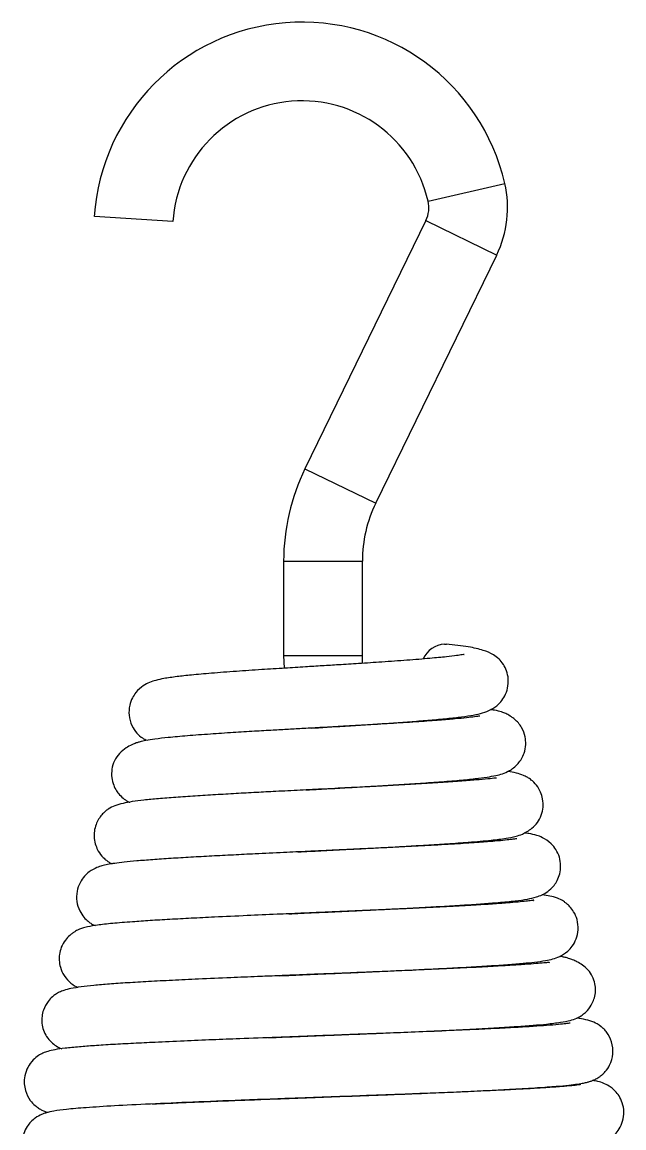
# Model space of a CAD drawing. Header units: centimetres. Extents: x -0.9 to 6.4, y -6.5 to 6.6.
# Drawn here: x -0.879 to 0.879, y 3.42 to 6.65 of the extents above; entities that cross this region are included whole.
import ezdxf

# ---------------------------------------------------------------- set-up
doc = ezdxf.new("R2010")
doc.units = ezdxf.units.CM

msp = doc.modelspace()

# ---------------------------------------------------------------- linework, layer by layer
at = {"color": 7, "linetype": 'Continuous', "lineweight": 25}
for p, q in [((0.3073, 6.1271), (0.5313, 6.179)), ((-0.4388, 6.0672), (-0.6683, 6.0827)), ((0.3009, 6.0706), (-0.0528, 5.3456)), ((0.3009, 6.0706), (0.5076, 5.9698)), ((0.154, 5.2448), (0.5076, 5.9698)), ((-0.0528, 5.3456), (0.154, 5.2448)), ((-0.115, 5.076), (-0.115, 4.8)), ((-0.115, 5.076), (0.115, 5.076)), ((0.115, 4.8), (0.115, 5.076)), ((0.3554, 4.8336), (0.3606, 4.8333)), ((-0.115, 4.8), (-0.1139, 4.763)), ((-0.115, 4.8), (0.115, 4.8)), ((0.1157, 4.7771), (0.115, 4.8))]:
    msp.add_line(p, q, dxfattribs=at)
for centre, radius, start, end in [((-0.0613, 6.0416), 0.6084, 13.0555, 176.1259), ((-0.0613, 6.0416), 0.3784, 13.0555, 176.1259), ((0.2245, 6.1079), 0.315, 334, 13.0555), ((0.2245, 6.1079), 0.085, 334, 13.0555), ((0.5, 5.076), 0.615, 154, 180), ((0.5, 5.076), 0.385, 154, 180), ((0.3606, 4.7583), 0.0754, 93.9404, 154.814)]:
    msp.add_arc(centre, radius, start, end, dxfattribs=at)
for points, knots in [([(-0.0322, 4.5881), (-0.0153, 4.5891), (0.0223, 4.5915), (0.0798, 4.595), (0.1382, 4.5987), (0.194, 4.6024), (0.2483, 4.6063), (0.3015, 4.6104), (0.3521, 4.6149), (0.3957, 4.6195), (0.4309, 4.6244), (0.4593, 4.63), (0.4837, 4.638), (0.5035, 4.6489), (0.5203, 4.6647), (0.5321, 4.6819), (0.5408, 4.7048), (0.5426, 4.731), (0.5376, 4.7547), (0.5267, 4.7762), (0.513, 4.7919), (0.4943, 4.8055), (0.4664, 4.8168), (0.4239, 4.8262), (0.383, 4.8308), (0.3606, 4.8333)], [0, 0, 0, 0, 0.042333, 0.094458, 0.144404, 0.193015, 0.244216, 0.298575, 0.356161, 0.416927, 0.474068, 0.524188, 0.567976, 0.606829, 0.626169, 0.646684, 0.669114, 0.692873, 0.7151, 0.735379, 0.759126, 0.790765, 0.846018, 0.915978, 1, 1, 1, 1]), ([(0.4118, 4.803), (0.4121, 4.8031), (0.4138, 4.804), (0.4062, 4.802), (0.3909, 4.7999), (0.3602, 4.796), (0.3121, 4.7914), (0.2478, 4.7862), (0.1763, 4.7811), (0.1084, 4.7767), (0.0495, 4.773), (-0.0027, 4.7698), (-0.0552, 4.7665), (-0.1148, 4.7628), (-0.1832, 4.7585), (-0.2566, 4.7535), (-0.3257, 4.7483), (-0.3832, 4.7432), (-0.4293, 4.7382), (-0.4631, 4.7333), (-0.4869, 4.7282), (-0.5045, 4.7229), (-0.5261, 4.7123), (-0.5445, 4.6964), (-0.5581, 4.6759), (-0.5665, 4.6533), (-0.5684, 4.6247), (-0.5599, 4.5948), (-0.5444, 4.5726), (-0.5282, 4.5582), (-0.5187, 4.5542), (-0.5142, 4.5523)], [0, 0, 0, 0, 0.005406, 0.03289, 0.06782, 0.110402, 0.160785, 0.218347, 0.272123, 0.31827, 0.356617, 0.387158, 0.418849, 0.457331, 0.502708, 0.555105, 0.612653, 0.665041, 0.710757, 0.761174, 0.799406, 0.827612, 0.848723, 0.872563, 0.886346, 0.902961, 0.922989, 0.944653, 0.964506, 0.983286, 1, 1, 1, 1]), ([(0.4582, 4.6227), (0.458, 4.6228), (0.4575, 4.6232), (0.4437, 4.6209), (0.4192, 4.618), (0.3857, 4.6147), (0.3396, 4.6108), (0.2794, 4.6064), (0.2084, 4.6019), (0.1337, 4.5974), (0.0631, 4.5934), (0.0003, 4.5899), (-0.0534, 4.5869), (-0.1012, 4.5842), (-0.1495, 4.5815), (-0.204, 4.5784), (-0.2661, 4.5746), (-0.333, 4.5702), (-0.3973, 4.5654), (-0.4503, 4.5607), (-0.4889, 4.5564), (-0.5152, 4.5524), (-0.532, 4.5489), (-0.5471, 4.5442), (-0.5603, 4.5388), (-0.5775, 4.5294), (-0.5952, 4.5148), (-0.6097, 4.4947), (-0.6178, 4.4703), (-0.6185, 4.4447), (-0.6128, 4.4221), (-0.6044, 4.4056), (-0.5937, 4.3915), (-0.5792, 4.379), (-0.5704, 4.3735), (-0.566, 4.3718), (-0.5647, 4.3714)], [0, 0, 0, 0, 0.015595, 0.045951, 0.077544, 0.114271, 0.156186, 0.203343, 0.255124, 0.30378, 0.347026, 0.384803, 0.417037, 0.443708, 0.471555, 0.505819, 0.546571, 0.593916, 0.647966, 0.700872, 0.743756, 0.776591, 0.799395, 0.808226, 0.821343, 0.839906, 0.864409, 0.889624, 0.91078, 0.928039, 0.942318, 0.954196, 0.963803, 0.977483, 0.99356, 1, 1, 1, 1]), ([(-0.0506, 4.4073), (-0.0431, 4.4077), (-0.0149, 4.4093), (0.0332, 4.412), (0.0934, 4.4153), (0.1534, 4.4188), (0.2154, 4.4225), (0.2789, 4.4265), (0.3419, 4.431), (0.3983, 4.4355), (0.4442, 4.4401), (0.4788, 4.4445), (0.5047, 4.4492), (0.5231, 4.4539), (0.5403, 4.4605), (0.5572, 4.4715), (0.5742, 4.4873), (0.588, 4.5108), (0.5934, 4.5381), (0.5916, 4.5648), (0.5833, 4.5866), (0.5716, 4.6031), (0.5622, 4.6122), (0.555, 4.6179), (0.5504, 4.621), (0.5443, 4.625), (0.5395, 4.6278), (0.5331, 4.6313), (0.521, 4.6357), (0.5069, 4.6394), (0.4936, 4.6416), (0.4895, 4.6422)], [0, 0, 0, 0, 0.018809, 0.070958, 0.119726, 0.170003, 0.225077, 0.284969, 0.34969, 0.419127, 0.485054, 0.542893, 0.59278, 0.634872, 0.670831, 0.688175, 0.706336, 0.739607, 0.763298, 0.78221, 0.806264, 0.819867, 0.832868, 0.838306, 0.843453, 0.848715, 0.86433, 0.884682, 0.925844, 0.977386, 1, 1, 1, 1]), ([(-0.074, 4.2264), (-0.0705, 4.2266), (-0.0454, 4.2279), (0.005, 4.2304), (0.0707, 4.2337), (0.1337, 4.237), (0.1897, 4.2399), (0.2463, 4.2431), (0.3047, 4.2465), (0.3664, 4.2504), (0.4321, 4.2551), (0.4891, 4.2601), (0.5325, 4.2655), (0.5591, 4.2703), (0.585, 4.2786), (0.6087, 4.2922), (0.627, 4.3113), (0.6385, 4.3321), (0.6441, 4.3557), (0.6431, 4.3799), (0.6368, 4.4003), (0.6267, 4.4187), (0.6154, 4.4311), (0.6035, 4.4406), (0.5953, 4.4456), (0.5825, 4.4517), (0.5659, 4.457), (0.5488, 4.4601), (0.5401, 4.4617)], [0, 0, 0, 0, 0.0084213, 0.059689, 0.1172438, 0.1625597, 0.2097962, 0.2539758, 0.3056621, 0.3648713, 0.4316346, 0.5185266, 0.5870344, 0.6373841, 0.665984, 0.7071303, 0.7347535, 0.7612541, 0.7845909, 0.8048936, 0.8223866, 0.8369662, 0.8580643, 0.8657695, 0.8822894, 0.9069721, 0.9528409, 1, 1, 1, 1]), ([(0.5074, 4.4413), (0.5066, 4.4415), (0.5045, 4.4421), (0.4834, 4.4396), (0.4485, 4.4366), (0.4015, 4.4328), (0.3452, 4.4288), (0.2818, 4.4249), (0.2154, 4.4211), (0.1493, 4.4175), (0.0793, 4.4139), (0.0074, 4.4102), (-0.0671, 4.4065), (-0.134, 4.4031), (-0.1967, 4.3998), (-0.2558, 4.3966), (-0.3158, 4.3932), (-0.3753, 4.3895), (-0.4317, 4.3856), (-0.4812, 4.3817), (-0.5232, 4.3777), (-0.5667, 4.3723), (-0.6005, 4.3651), (-0.6232, 4.3547), (-0.6366, 4.3449), (-0.6463, 4.3355), (-0.6563, 4.322), (-0.6642, 4.3057), (-0.669, 4.2867), (-0.6694, 4.2656), (-0.665, 4.2458), (-0.6562, 4.2265), (-0.6447, 4.2117), (-0.6329, 4.2015), (-0.6237, 4.1951), (-0.6188, 4.1929), (-0.616, 4.1917)], [0, 0, 0, 0, 0.028197, 0.07186, 0.115465, 0.158757, 0.201588, 0.243793, 0.28402, 0.321716, 0.356845, 0.39962, 0.43781, 0.476653, 0.508423, 0.542475, 0.578827, 0.617512, 0.658575, 0.701045, 0.740954, 0.777984, 0.843923, 0.872683, 0.884472, 0.894619, 0.903906, 0.913835, 0.924958, 0.937107, 0.949256, 0.959333, 0.97334, 0.98128, 0.989168, 1, 1, 1, 1]), ([(0.5667, 4.2647), (0.5667, 4.2647), (0.5669, 4.265), (0.5622, 4.2641), (0.5519, 4.2628), (0.5325, 4.2605), (0.5015, 4.2575), (0.4556, 4.2539), (0.3936, 4.2498), (0.32, 4.2455), (0.2437, 4.2415), (0.1732, 4.238), (0.1118, 4.2351), (0.0608, 4.2327), (0.0105, 4.2303), (-0.0472, 4.2276), (-0.1195, 4.2243), (-0.193, 4.2208), (-0.263, 4.2173), (-0.3262, 4.2141), (-0.3875, 4.2107), (-0.4457, 4.2072), (-0.4991, 4.2036), (-0.5443, 4.2), (-0.5805, 4.1965), (-0.6081, 4.1931), (-0.6291, 4.1897), (-0.6456, 4.1859), (-0.6599, 4.1816), (-0.68, 4.1716), (-0.6979, 4.1555), (-0.7113, 4.1365), (-0.7202, 4.1111), (-0.721, 4.0819), (-0.7126, 4.0551), (-0.6996, 4.0358), (-0.6869, 4.0236), (-0.6749, 4.0151), (-0.6688, 4.0128), (-0.6653, 4.0114)], [0, 0, 0, 0, 0.005283, 0.022742, 0.045673, 0.074167, 0.108303, 0.148134, 0.193722, 0.242233, 0.285422, 0.322715, 0.35403, 0.379314, 0.399229, 0.428838, 0.464751, 0.506854, 0.540624, 0.57555, 0.61165, 0.648936, 0.687435, 0.726406, 0.761896, 0.793366, 0.820824, 0.844282, 0.864336, 0.884935, 0.896699, 0.910044, 0.924772, 0.940553, 0.955703, 0.968327, 0.978867, 0.988184, 1, 1, 1, 1]), ([(-0.0997, 4.0455), (-0.0881, 4.0461), (-0.0631, 4.0472), (-0.0202, 4.0492), (0.0287, 4.0515), (0.0859, 4.0542), (0.1502, 4.0572), (0.2203, 4.0606), (0.2903, 4.0642), (0.3554, 4.0678), (0.4144, 4.0714), (0.467, 4.0749), (0.5178, 4.0789), (0.5612, 4.0831), (0.5961, 4.088), (0.6205, 4.0932), (0.6396, 4.1002), (0.6561, 4.1092), (0.6731, 4.1243), (0.6854, 4.1433), (0.693, 4.1629), (0.6957, 4.1869), (0.6918, 4.2114), (0.6817, 4.2334), (0.6639, 4.255), (0.6408, 4.2693), (0.621, 4.2759), (0.6065, 4.2795), (0.5928, 4.2814), (0.5884, 4.282)], [0, 0, 0, 0, 0.025531, 0.054535, 0.092313, 0.130876, 0.178182, 0.233243, 0.28885, 0.343549, 0.397394, 0.450408, 0.502613, 0.570642, 0.630359, 0.679591, 0.709974, 0.735352, 0.76074, 0.775387, 0.791847, 0.810165, 0.829551, 0.84943, 0.868399, 0.900512, 0.930159, 0.977342, 1, 1, 1, 1]), ([(0.6156, 4.0847), (0.6158, 4.0848), (0.6177, 4.0859), (0.6097, 4.084), (0.5931, 4.0823), (0.57, 4.0798), (0.5379, 4.0771), (0.495, 4.074), (0.4394, 4.0706), (0.371, 4.0668), (0.2945, 4.0629), (0.218, 4.0594), (0.149, 4.0563), (0.0863, 4.0535), (0.0331, 4.0512), (-0.0173, 4.0491), (-0.071, 4.0468), (-0.1409, 4.0438), (-0.2265, 4.04), (-0.3105, 4.0361), (-0.3856, 4.0324), (-0.4485, 4.0291), (-0.506, 4.0257), (-0.5632, 4.0218), (-0.6166, 4.0175), (-0.6592, 4.0128), (-0.6861, 4.0083), (-0.7024, 4.0042), (-0.7133, 4), (-0.7194, 3.997), (-0.7273, 3.9922), (-0.7321, 3.9888), (-0.736, 3.986), (-0.7433, 3.9799), (-0.7547, 3.9679), (-0.7653, 3.9491), (-0.7707, 3.9284), (-0.7715, 3.9082), (-0.7679, 3.887), (-0.757, 3.8629), (-0.7352, 3.8403), (-0.7213, 3.8325), (-0.7164, 3.8309), (-0.7158, 3.8307)], [0, 0, 0, 0, 0.0032025, 0.0259424, 0.0487775, 0.0751509, 0.1051053, 0.1386655, 0.1758589, 0.216701, 0.259846, 0.2983796, 0.3313056, 0.3585909, 0.386117, 0.4045624, 0.4277464, 0.4599199, 0.5011193, 0.5486026, 0.5843041, 0.6199481, 0.6555541, 0.6911342, 0.7385563, 0.7851616, 0.8252346, 0.8502889, 0.8710263, 0.8871066, 0.8929671, 0.8955215, 0.897968, 0.9004493, 0.9089926, 0.9202132, 0.9299377, 0.9380103, 0.9481683, 0.9621078, 0.9786659, 0.9974941, 1, 1, 1, 1]), ([(-0.126, 3.8648), (-0.1195, 3.865), (-0.0955, 3.8661), (-0.0505, 3.868), (0.0122, 3.8707), (0.0854, 3.8738), (0.1599, 3.8771), (0.2319, 3.8803), (0.2982, 3.8835), (0.3638, 3.8867), (0.4275, 3.8901), (0.4877, 3.8937), (0.5409, 3.8974), (0.5844, 3.901), (0.6208, 3.9047), (0.649, 3.9085), (0.6706, 3.9133), (0.6883, 3.9184), (0.7122, 3.9323), (0.7295, 3.9511), (0.7412, 3.9725), (0.7471, 3.9994), (0.7442, 4.0277), (0.7342, 4.0505), (0.7229, 4.0656), (0.7129, 4.0749), (0.6986, 4.0855), (0.6821, 4.0926), (0.665, 4.0975), (0.6486, 4.1001), (0.641, 4.1014)], [0, 0, 0, 0, 0.013311, 0.048824, 0.089308, 0.137734, 0.193996, 0.239611, 0.287323, 0.33715, 0.389093, 0.44316, 0.499355, 0.552929, 0.600303, 0.653891, 0.696621, 0.730642, 0.757948, 0.774069, 0.792315, 0.812201, 0.833084, 0.850938, 0.864555, 0.874468, 0.88273, 0.914604, 0.959986, 1, 1, 1, 1]), ([(-0.1589, 3.6838), (-0.1492, 3.6842), (-0.1263, 3.6852), (-0.088, 3.6867), (-0.0375, 3.6887), (0.0286, 3.6913), (0.1052, 3.6944), (0.1882, 3.6978), (0.2727, 3.7013), (0.3583, 3.7052), (0.4382, 3.709), (0.5074, 3.7127), (0.5657, 3.7164), (0.6141, 3.7199), (0.6574, 3.7238), (0.694, 3.7284), (0.7213, 3.7336), (0.7385, 3.7391), (0.7496, 3.7446), (0.7566, 3.7491), (0.7632, 3.7539), (0.7754, 3.765), (0.7865, 3.7814), (0.7941, 3.8012), (0.7973, 3.8223), (0.7952, 3.8437), (0.7878, 3.8643), (0.7754, 3.8819), (0.7602, 3.8951), (0.7441, 3.9049), (0.7312, 3.9107), (0.7192, 3.9152), (0.7079, 3.9184), (0.7007, 3.9198), (0.6948, 3.9207), (0.692, 3.9211)], [0, 0, 0, 0, 0.018482, 0.043447, 0.071583, 0.112318, 0.165615, 0.213838, 0.269122, 0.330366, 0.389843, 0.446077, 0.499119, 0.549028, 0.595833, 0.653445, 0.704864, 0.743831, 0.764071, 0.771404, 0.777034, 0.788428, 0.805732, 0.817009, 0.830192, 0.846742, 0.867778, 0.893596, 0.920258, 0.940749, 0.955236, 0.966324, 0.973916, 0.987367, 1, 1, 1, 1]), ([(0.663, 3.9028), (0.662, 3.903), (0.6597, 3.9033), (0.6459, 3.9021), (0.6234, 3.9002), (0.5903, 3.8977), (0.546, 3.8948), (0.4898, 3.8914), (0.4208, 3.8878), (0.3401, 3.884), (0.2535, 3.8801), (0.169, 3.8766), (0.0928, 3.8735), (0.0271, 3.8709), (-0.0273, 3.8687), (-0.0699, 3.867), (-0.1041, 3.8656), (-0.1435, 3.8641), (-0.199, 3.8618), (-0.2769, 3.8586), (-0.3608, 3.8549), (-0.4409, 3.8512), (-0.5102, 3.8476), (-0.5716, 3.844), (-0.625, 3.8404), (-0.6703, 3.8365), (-0.7078, 3.8323), (-0.736, 3.8278), (-0.7558, 3.8229), (-0.7694, 3.8176), (-0.7785, 3.8127), (-0.7855, 3.8077), (-0.7936, 3.801), (-0.8059, 3.7881), (-0.8167, 3.7683), (-0.8221, 3.7451), (-0.8221, 3.7241), (-0.8173, 3.7039), (-0.8077, 3.6853), (-0.7951, 3.6712), (-0.7804, 3.6592), (-0.7691, 3.654), (-0.7637, 3.6514)], [0, 0, 0, 0, 0.023189, 0.050608, 0.080294, 0.112275, 0.146555, 0.183121, 0.221973, 0.263097, 0.304935, 0.342375, 0.374976, 0.402715, 0.425571, 0.443515, 0.456532, 0.468953, 0.493745, 0.528029, 0.571843, 0.609902, 0.647568, 0.68436, 0.720319, 0.755481, 0.789887, 0.823036, 0.850377, 0.870838, 0.884411, 0.888726, 0.892016, 0.900949, 0.914094, 0.922415, 0.932165, 0.943934, 0.95796, 0.973791, 0.987289, 1, 1, 1, 1]), ([(0.7221, 3.726), (0.7222, 3.726), (0.723, 3.7264), (0.7187, 3.7256), (0.709, 3.7244), (0.6879, 3.7221), (0.6563, 3.7195), (0.614, 3.7166), (0.5629, 3.7135), (0.5007, 3.7102), (0.4249, 3.7066), (0.3403, 3.7029), (0.251, 3.6993), (0.1695, 3.6961), (0.0974, 3.6934), (0.031, 3.6909), (-0.0457, 3.6881), (-0.1384, 3.6846), (-0.2354, 3.6809), (-0.3259, 3.6774), (-0.4095, 3.6739), (-0.4868, 3.6704), (-0.5561, 3.667), (-0.6159, 3.6638), (-0.6681, 3.6605), (-0.7151, 3.6569), (-0.7533, 3.6532), (-0.7825, 3.6492), (-0.8024, 3.6445), (-0.8147, 3.6406), (-0.8318, 3.6317), (-0.8481, 3.6189), (-0.8635, 3.5984), (-0.8722, 3.5742), (-0.874, 3.5503), (-0.8695, 3.5249), (-0.8583, 3.5025), (-0.8425, 3.4859), (-0.8292, 3.4764), (-0.8183, 3.4707), (-0.81, 3.4673), (-0.8041, 3.4659), (-0.8029, 3.4656)], [0, 0, 0, 0, 0.001094, 0.016933, 0.038809, 0.066805, 0.100994, 0.130737, 0.164018, 0.200543, 0.235866, 0.278783, 0.316894, 0.350154, 0.378518, 0.403141, 0.428488, 0.468671, 0.512323, 0.545465, 0.582111, 0.622285, 0.654762, 0.689273, 0.725094, 0.758237, 0.797318, 0.830579, 0.858039, 0.875336, 0.884473, 0.894996, 0.907223, 0.918667, 0.928572, 0.937081, 0.950574, 0.959822, 0.966765, 0.976532, 0.995379, 1, 1, 1, 1]), ([(-0.4992, 3.4902), (-0.4974, 3.4903), (-0.4765, 3.4913), (-0.4327, 3.4933), (-0.3638, 3.4962), (-0.2893, 3.4993), (-0.2117, 3.5023), (-0.1278, 3.5055), (-0.0372, 3.5088), (0.0506, 3.5121), (0.1282, 3.515), (0.2017, 3.5178), (0.276, 3.5207), (0.3489, 3.5237), (0.4181, 3.5267), (0.4878, 3.53), (0.56, 3.5337), (0.6262, 3.5376), (0.6803, 3.5415), (0.718, 3.5451), (0.7433, 3.5482), (0.7603, 3.551), (0.7714, 3.5534), (0.7808, 3.5561), (0.789, 3.5591), (0.7979, 3.5632), (0.807, 3.5685), (0.8168, 3.5762), (0.8275, 3.5868), (0.8406, 3.6062), (0.8494, 3.6368), (0.8459, 3.6709), (0.8329, 3.6957), (0.8212, 3.7091), (0.8063, 3.7222), (0.7899, 3.7301), (0.7688, 3.7368), (0.7508, 3.7396), (0.7419, 3.741)], [0, 0, 0, 0, 0.003396, 0.040646, 0.07555, 0.118412, 0.157072, 0.191806, 0.240572, 0.286131, 0.316338, 0.351785, 0.392841, 0.427326, 0.464977, 0.505792, 0.54942, 0.603621, 0.65084, 0.691094, 0.724368, 0.750661, 0.769957, 0.782804, 0.793387, 0.802646, 0.814355, 0.819484, 0.826424, 0.838118, 0.855152, 0.873152, 0.888717, 0.896005, 0.90356, 0.930633, 0.96575, 1, 1, 1, 1]), ([(-0.7531, 3.2938), (-0.7531, 3.2937), (-0.7538, 3.2934), (-0.7508, 3.2938), (-0.7441, 3.2946), (-0.7293, 3.2962), (-0.7032, 3.2986), (-0.6614, 3.3018), (-0.5974, 3.3057), (-0.506, 3.3104), (-0.3967, 3.3152), (-0.2897, 3.3195), (-0.1946, 3.3231), (-0.1048, 3.3264), (-0.0281, 3.3292), (0.0319, 3.3314), (0.0805, 3.3332), (0.1292, 3.3349), (0.1894, 3.3372), (0.2578, 3.3397), (0.3305, 3.3426), (0.404, 3.3456), (0.479, 3.3488), (0.5561, 3.3525), (0.6269, 3.3563), (0.6865, 3.3602), (0.736, 3.3641), (0.7735, 3.3684), (0.7969, 3.3718), (0.8212, 3.3793), (0.8379, 3.3879), (0.8539, 3.4012), (0.8667, 3.4172), (0.8771, 3.4398), (0.8806, 3.4672), (0.876, 3.4929), (0.8636, 3.5189), (0.8432, 3.5393), (0.8177, 3.5524), (0.8047, 3.5558), (0.7933, 3.5579), (0.788, 3.5589)], [0, 0, 0, 0, 0.000902, 0.015857, 0.033243, 0.05309, 0.083393, 0.117867, 0.153779, 0.208795, 0.265216, 0.303618, 0.342551, 0.377709, 0.406592, 0.429182, 0.445467, 0.461545, 0.484563, 0.514545, 0.541611, 0.572611, 0.607534, 0.642655, 0.685672, 0.724374, 0.75875, 0.80219, 0.837393, 0.853774, 0.870105, 0.878578, 0.887747, 0.898046, 0.909342, 0.920028, 0.929715, 0.945854, 0.959128, 0.980752, 1, 1, 1, 1]), ([(0.7527, 3.5463), (0.7529, 3.5465), (0.7539, 3.547), (0.7443, 3.5453), (0.7272, 3.5436), (0.6961, 3.5408), (0.6551, 3.5378), (0.605, 3.5348), (0.548, 3.5317), (0.4801, 3.5285), (0.3989, 3.5249), (0.3111, 3.5214), (0.2249, 3.518), (0.1538, 3.5154), (0.099, 3.5134), (0.0516, 3.5116), (0.0001, 3.5098), (-0.0661, 3.5074), (-0.1483, 3.5044), (-0.2571, 3.5003), (-0.3812, 3.4954), (-0.5061, 3.49), (-0.6114, 3.4847), (-0.6927, 3.4795), (-0.7483, 3.4748), (-0.7848, 3.4701), (-0.8054, 3.4657), (-0.8218, 3.4602), (-0.8426, 3.4496), (-0.8631, 3.4294), (-0.8757, 3.4035), (-0.8806, 3.3778), (-0.877, 3.3493), (-0.8657, 3.3254), (-0.8513, 3.3086), (-0.8303, 3.2928), (-0.8146, 3.2882), (-0.8035, 3.2849)], [0, 0, 0, 0, 0.0061768, 0.0241246, 0.0514858, 0.0833406, 0.1196987, 0.1499447, 0.1827273, 0.2180562, 0.2542177, 0.2965463, 0.3317771, 0.3598867, 0.3808532, 0.3958186, 0.4148556, 0.4403158, 0.4721996, 0.5103163, 0.5692959, 0.6267415, 0.6826733, 0.7371078, 0.7862896, 0.8262573, 0.8570883, 0.8697645, 0.8833488, 0.8997897, 0.9096602, 0.9205618, 0.9321855, 0.9437096, 0.9555508, 0.9683905, 1, 1, 1, 1])]:
    msp.add_open_spline(points, degree=3, knots=knots, dxfattribs=at)

doc.saveas('drawing.dxf')
